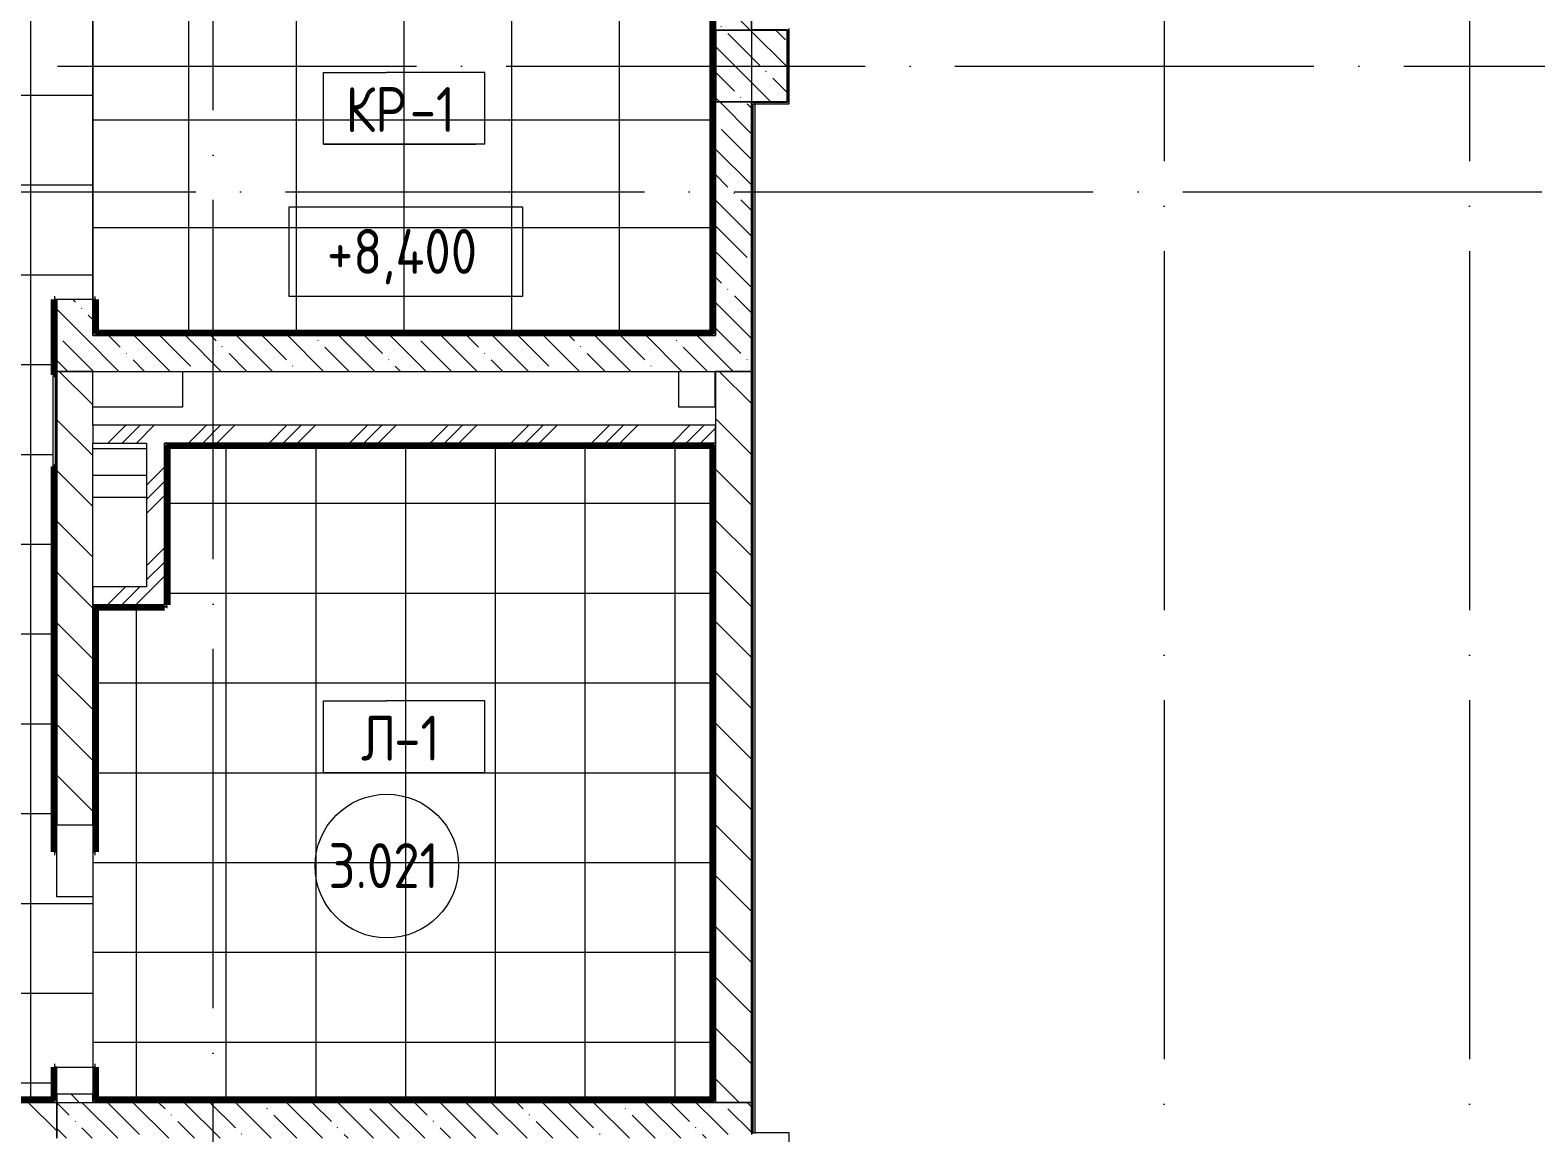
# Model space of a CAD drawing. Header units: millimetres. Extents: x 97 to 215964, y -4577 to 60645.
# Drawn here: x 132579 to 140968, y 45735 to 51875 of the extents above; entities that cross this region are included whole.
import ezdxf

# ---------------------------------------------------------------- set-up
doc = ezdxf.new("R2010")
doc.units = ezdxf.units.MM
doc.linetypes.add('ADSK_Линия сетки', pattern=[2500, 2000, -250, 0, -250])
for name, color, linetype, lineweight in [('A-____-NOTE-TEXT', 131, 'Continuous', 20), ('A-AREA-____-IDEN', 2, 'Continuous', 20), ('A-FLOR-____-IDEN', 11, 'Continuous', 20), ('A-FLOR-____-OTLN', 192, 'Continuous', 9), ('A-FLOR-____-PATT', 8, 'Continuous', 9), ('A-WALL-____-MCUT', 113, 'Continuous', 9), ('A-WALL-____-PATT', 111, 'Continuous', 9), ('A-WALL-FNSH-MCUT', 113, 'Continuous', 9), ('G-____-____-DIMS', 111, 'Continuous', 9), ('I-WALL-____-OTLN', 2, 'Continuous', 9), ('S-COLS-____-MCUT', 52, 'Continuous', 9), ('S-COLS-____-OTLN', 52, 'Continuous', 9), ('S-GRID-____-OTLN', 1, 'Continuous', 9)]:
    doc.layers.add(name, color=color, linetype=linetype, lineweight=lineweight)
doc.styles.add('GOST Common', font='GOST_Common.ttf', dxfattribs={"width": 0.9, "height": 250})
pattern_1 = [(135, (0, 0), (-141.42136, -141.42136), [])]
pattern_2 = [(45, (0, 0), (-224.5064, 224.5064), []), (45, (79.38, 0), (0, 449.0128), []), (45, (-79.38, 0), (0, 449.0128), [])]
pattern_3 = [(135, (0, 0), (-142.5612, -142.5612), []), (135, (142.56, 0), (-142.5612, -142.5612), [252.016, -50.403, 3.353, -47.05])]

# ---------------------------------------------------------------- blocks, each defined once
blk = doc.blocks.new('0083_СОШ675_АР_R22_rvt-1-О_АИ_ПП_8_400_Целиком')
at = {"layer": 'A-WALL-____-PATT', "lineweight": 5}
h = blk.add_hatch(dxfattribs=at)
h.set_pattern_fill('FP_8', color=10, style=0, pattern_type=2)
h.set_pattern_definition(pattern_3)
h.paths.add_polyline_path([(73930, 50175), (74130, 50175), (74130, 50375), (73930, 50375)])
h.paths.add_polyline_path([(73930, 52015), (74130, 52015), (74130, 58375), (73930, 58375), (73930, 52884.5)])
h = blk.add_hatch(dxfattribs=at)
h.set_pattern_fill('FP_8', color=10, style=0, pattern_type=2)
h.set_pattern_definition(pattern_3)
h.paths.add_polyline_path([(77600, 49975), (77800, 49975), (77800, 51475), (77600, 51475), (77600, 50175)])
h.paths.add_polyline_path([(77600, 51875), (77800, 51875), (77800, 58325), (77600, 58325), (77600, 52884.5)])
h = blk.add_hatch(dxfattribs=at)
h.set_pattern_fill('FP_8', color=10, style=0, pattern_type=2)
h.set_pattern_definition(pattern_3)
h.paths.add_polyline_path([(77600, 49975), (77600, 50175), (73930, 50175), (73930, 49975), (77458.9, 49975)])
h = blk.add_hatch(dxfattribs=at)
h.set_pattern_fill('FP_10', color=10, style=0, pattern_type=2)
h.set_pattern_definition(pattern_1)
h.paths.add_polyline_path([(74130, 45905), (74130, 45950), (73930, 45950), (73930, 45905)])
h.paths.add_polyline_path([(74130, 47450), (74130, 49975), (73930, 49975), (73930, 47450)])
h = blk.add_hatch(dxfattribs=at)
h.set_pattern_fill('FP_10', color=10, style=0, pattern_type=2)
h.set_pattern_definition(pattern_1)
h.paths.add_polyline_path([(77600, 45905), (77800, 45905), (77800, 49975), (77600, 49975), (77600, 46045.3)])
h = blk.add_hatch(dxfattribs=at)
h.set_pattern_fill('FP_11', color=10, style=0, pattern_type=2)
h.set_pattern_definition(pattern_2)
h.paths.add_polyline_path([(77600, 49575), (77600, 49675), (74130, 49675), (74130, 49575), (77458.9, 49575)])
h = blk.add_hatch(dxfattribs=at)
h.set_pattern_fill('FP_11', color=10, style=0, pattern_type=2)
h.set_pattern_definition(pattern_2)
h.paths.add_polyline_path([(74530, 48775), (74530, 49575), (74430, 49575), (74430, 48775)])
h = blk.add_hatch(dxfattribs=at)
h.set_pattern_fill('FP_11', color=10, style=0, pattern_type=2)
h.set_pattern_definition(pattern_2)
h.paths.add_polyline_path([(74130, 48675), (74530, 48675), (74530, 48775), (74130, 48775)])
h = blk.add_hatch(dxfattribs=at)
h.set_pattern_fill('FP_10', color=10, style=0, pattern_type=2)
h.set_pattern_definition(pattern_1)
h.paths.add_polyline_path([(69500, 45705), (70430, 45705), (70430, 45905), (69500, 45905)])
h.paths.add_polyline_path([(73685.6, 45705), (73930, 45705), (73930, 45905), (73130, 45905), (73130, 45705)])
h = blk.add_hatch(dxfattribs=at)
h.set_pattern_fill('FP_8', color=10, style=0, pattern_type=2)
h.set_pattern_definition(pattern_3)
h.paths.add_polyline_path([(74314.5, 45705), (77600, 45705), (77600, 45905), (73930, 45905), (73930, 45705)])
h = blk.add_hatch(dxfattribs=at)
h.set_pattern_fill('FP_8', color=10, style=0, pattern_type=2)
h.set_pattern_definition(pattern_3)
h.paths.add_polyline_path([(77800, 40175), (77800, 45325), (77600, 45325), (77600, 40175), (77773.3, 40175)])
h.paths.add_polyline_path([(77600, 45725), (77800, 45725), (77800, 45905), (77600, 45905)])
at = {"layer": 'S-COLS-____-OTLN', "lineweight": 5}
h = blk.add_hatch(dxfattribs=at)
h.set_pattern_fill('FP_8', color=256, style=0, pattern_type=2)
h.set_pattern_definition(pattern_3)
h.paths.add_polyline_path([(77600, 51475), (78000, 51475), (78000, 51875), (77600, 51875)])
at = {"layer": 'A-FLOR-____-OTLN', "color": 90}
for p, q in [((74630, 49975), (74630, 49775)), ((77395, 49775), (77395, 49975)), ((77595, 49975), (77595, 49775)), ((74630, 49775), (74130, 49775)), ((77595, 49775), (77395, 49775)), ((74130, 49545), (74430, 49545)), ((74430, 49395), (74130, 49395)), ((74130, 49275), (74430, 49275))]:
    blk.add_line(p, q, dxfattribs=at)
at = {"layer": 'A-WALL-____-MCUT', "color": 50, "lineweight": 13}
for p, q in [((77600, 58325), (77600, 51875)), ((77800, 51875), (77800, 58325)), ((77600, 51475), (77600, 50175)), ((77800, 49975), (77800, 51475)), ((73930, 50375), (73930, 50175)), ((74130, 50375), (73930, 50375)), ((74130, 50175), (74130, 50375)), ((73930, 50175), (73930, 49975)), ((77600, 50175), (74130, 50175)), ((73930, 49975), (73930, 47450)), ((74130, 49975), (73930, 49975)), ((73930, 49975), (77600, 49975)), ((74130, 49675), (74130, 49975)), ((77600, 49975), (77800, 49975)), ((77800, 49975), (77600, 49975)), ((77600, 49975), (77600, 45905)), ((77800, 45905), (77800, 49975)), ((77600, 49675), (74130, 49675)), ((77600, 49575), (77600, 49675)), ((74130, 47450), (74130, 49575)), ((74130, 49575), (74430, 49575)), ((74430, 49575), (74430, 48775)), ((74530, 49575), (77600, 49575)), ((74530, 48775), (74530, 49575)), ((74430, 48775), (74130, 48775)), ((74130, 48775), (74130, 48675)), ((74530, 48675), (74530, 48775)), ((74130, 48675), (74530, 48675)), ((73930, 47450), (74130, 47450)), ((73930, 45905), (73130, 45905)), ((73930, 45950), (73930, 45905)), ((74130, 45950), (73930, 45950)), ((73930, 45905), (73930, 45705)), ((73930, 45705), (73930, 45905)), ((74130, 45905), (74130, 45950)), ((77600, 45905), (74130, 45905)), ((77800, 45905), (77600, 45905)), ((77600, 45905), (77800, 45905)), ((77800, 45735), (77800, 45905)), ((77800, 45905), (77800, 45735)), ((77800, 45735), (77800, 45725))]:
    blk.add_line(p, q, dxfattribs=at)
at = {"layer": 'A-WALL-____-MCUT', "color": 10, "lineweight": 5}
for p, q in [((77600, 51875), (77800, 51875)), ((77800, 51475), (77600, 51475)), ((77820, 51475), (77820, 51465)), ((74130, 49675), (74130, 49575)), ((73930, 45905), (74130, 45905)), ((77800, 45735), (77820, 45735))]:
    blk.add_line(p, q, dxfattribs=at)
at = {"layer": 'A-WALL-FNSH-MCUT', "color": 90}
for p, q in [((77800, 58325), (77800, 51875)), ((77800, 51875), (77810, 51875)), ((77810, 51875), (78000, 51875)), ((78000, 51875), (78000, 51475)), ((78010, 51475), (78010, 51885)), ((77820, 51475), (77800, 51475)), ((77800, 51475), (77800, 45905)), ((78000, 51475), (77820, 51475)), ((77820, 45735), (77820, 51465)), ((77820, 51465), (78010, 51465)), ((78010, 51465), (78010, 51475)), ((78000, 45735), (77820, 45735)), ((78010, 45735), (78000, 45735)), ((78010, 45325), (78010, 45735))]:
    blk.add_line(p, q, dxfattribs=at)
at = {"layer": 'S-COLS-____-MCUT', "color": 130, "lineweight": 25}
for p, q in [((77600, 51875), (77600, 51475)), ((78000, 51875), (77800, 51875)), ((78000, 51475), (78000, 51875)), ((77800, 51475), (78000, 51475))]:
    blk.add_line(p, q, dxfattribs=at)
at = {"layer": 'S-COLS-____-OTLN', "color": 90}
for p, q in [((77800, 51875), (77600, 51875)), ((77600, 51475), (77800, 51475))]:
    blk.add_line(p, q, dxfattribs=at)
blk = doc.blocks.new('BSC_Колонна _Прямоугольная - ПР-1_Профиль торцевой для плитки-3497357-О_АИ_ПП_8_400_Целиком')
at = {"layer": 'S-COLS-____-MCUT'}
for p, q in [((5, 5), (-5, 5)), ((-5, 5), (-5, -5)), ((5, -5), (5, 5)), ((-5, -5), (5, -5))]:
    blk.add_line(p, q, dxfattribs=at)
blk = doc.blocks.new('ADSK_Марка_Перекрытие - Типоразмер_ADSK_Марка-158127-О_АИ_ПП_8_400_Целиком')
at = {"layer": 'A-FLOR-____-IDEN'}
for p, q in [((-4.5, 4), (-1, 4)), ((-4.5, 0), (-4.5, 4)), ((4.5, 4), (-1, 4)), ((4.5, 0), (4.5, 4)), ((4.5, 0), (-4.5, 0)), ((-4.5, 0), (4, 0))]:
    blk.add_line(p, q, dxfattribs=at)
blk = doc.blocks.new('ADSK_Марка_Помещение_ОдноЗначение - Номер-159740-О_АИ_ПП_8_400_Целиком')
at = {"layer": 'A-AREA-____-IDEN'}
blk.add_circle((0, 0), 4, dxfattribs=at)
blk = doc.blocks.new('Высотные отметки - Рамка-12095-О_АИ_ПП_8_400_Целиком')
at = {"layer": 'A-____-NOTE-TEXT'}
for p, q in [((-6.5, 0), (-6.5, 5)), ((-6.5, 5), (6.5, 5)), ((6.5, 5), (6.5, 0)), ((6.5, 0), (-6.5, 0))]:
    blk.add_line(p, q, dxfattribs=at)

msp = doc.modelspace()

# ---------------------------------------------------------------- hatches: boundary and pattern name
at = {"layer": 'A-FLOR-____-PATT'}
h = msp.add_hatch(dxfattribs=at)
h.set_pattern_fill('FP_200', color=256, style=0, pattern_type=2)
h.set_pattern_definition([(270, (130582.87, 49512.5), (500, 3e-14), []), (0, (130582.87, 49512.5), (0, 500), [])])
h.paths.add_polyline_path([(131927.887824, 45905), (131927.887824, 45920), (132712.887824, 45920), (132712.887824, 46099.999414), (132927.865903, 46099.999414), (132927.865903, 47049.999414), (132727.865903, 47049.999414), (132727.865903, 47299.999414), (132712.887824, 47299.999414), (132712.887824, 49449.548266), (132707.887824, 49449.548266), (132707.887824, 49951.198266), (132712.887824, 49951.198266), (132712.887824, 50375.000586), (132927.865903, 50375.270953), (132927.865903, 52015.000586), (132712.887824, 52015.000586), (132712.887824, 54974.482366), (132525.833284, 54974.482366), (132525.833284, 54979.482366), (132515.833284, 54979.482366), (132515.833284, 54989.482366), (132510.833284, 54989.482366), (132510.833284, 55339.482366), (132515.833284, 55339.482366), (132515.833284, 55349.482366), (132525.833284, 55349.482366), (132526.809814, 55354.482366), (132712.887824, 55354.482366), (132712.887824, 58359.999414), (128312.843981, 58359.999414), (128312.843981, 54665.000586), (128297.843981, 54665.000586), (128296.956847, 54660.000586), (128097.865903, 54660.000586), (128098.775064, 51390.000586), (128297.887824, 51390.000586), (128297.887824, 51385.000586), (128312.887824, 51385.000586), (128312.887824, 45920), (129227.887824, 45920), (129227.887824, 45905), (131225.72802, 45905)])
h = msp.add_hatch(dxfattribs=at)
h.set_pattern_fill('FP_167', color=256, style=0, pattern_type=2)
h.set_pattern_definition([(0, (134662.9, 51975), (0, 600), []), (90, (134662.9, 51975), (-600, 4e-14), [])])
h.paths.add_polyline_path([(132942.88841, 50190.000586), (136382.865903, 50190.000586), (136382.865903, 53775.004644), (135822.887824, 53775.004644), (135822.887824, 53332.118818), (134822.887824, 53332.118818), (134822.887824, 53775.004644), (134527.887824, 53775.004644), (134527.887824, 52875.004058), (132942.887824, 52875.004058), (132942.887824, 52025.000586), (132927.887824, 52025.000586), (132927.887824, 50375.000586), (132942.887824, 50375.000586), (132942.887824, 50200.317138)])
h = msp.add_hatch(dxfattribs=at)
h.set_pattern_fill('FP_204', color=256, style=0, pattern_type=2)
h.set_pattern_definition([(90, (135171.8, 47740), (-500, 3e-14), []), (180, (135171.8, 47740), (-6e-14, -500), [])])
h.paths.add_polyline_path([(132942.887824, 45920), (136382.865903, 45920), (136382.865903, 49560), (133342.887824, 49560), (133342.887824, 48675), (133337.887824, 48675), (133337.887824, 48665), (133327.887824, 48665), (133327.887824, 48660), (132942.887824, 48660), (132942.887824, 47299.999414), (132927.887824, 47299.999414), (132927.887824, 46099.999414), (132942.887824, 46099.999414), (132942.887824, 46009.026807)])
at = {"layer": 'A-WALL-____-PATT'}
h = msp.add_hatch(color=7, dxfattribs=at)
h.paths.add_polyline_path([(132937.887824, 50175.000586), (132937.887824, 50375.000586), (132927.887824, 50375.000586), (132927.887824, 50175.000586)])
h.paths.add_polyline_path([(132937.887824, 52025.000586), (132937.887824, 58375.000586), (132927.887824, 58375.000586), (132927.887824, 52025.000586)])
for points in [[(136387.887824, 50185.000586), (136397.887824, 50185.000586), (136397.887824, 58375.000586), (136387.887824, 58375.000586), (136387.887824, 50930.487821)], [(136807.887824, 51474.999414), (136807.887824, 51885), (136797.887824, 51885), (136797.887824, 51474.999414)], [(136597.887824, 45734.999414), (136607.887824, 45734.999414), (136607.887824, 51474.999414), (136597.887824, 51474.999414), (136597.887824, 46045.333588)], [(136607.887824, 51464.999414), (136807.887824, 51464.999414), (136807.887824, 51474.999414), (136607.887824, 51474.999414)], [(136397.887824, 50175.000586), (136397.887824, 50185.000586), (132937.887824, 50185.000586), (132937.887824, 50175.000586), (136256.767482, 50175.000586)], [(136387.865903, 49565), (136387.865903, 49575), (133327.887824, 49575), (133327.887824, 49565), (136256.767482, 49565)], [(133337.887824, 48665), (133337.887824, 49565), (133327.887824, 49565), (133327.887824, 48665)], [(136387.865903, 45915), (136397.865903, 45915), (136397.865903, 49575), (136387.865903, 49575), (136387.865903, 46045.333588)], [(133327.887824, 48665), (133327.887824, 48675), (132927.887824, 48675), (132927.887824, 48665), (132937.887824, 48665)], [(136256.767482, 45905), (136397.865903, 45905), (136397.865903, 45915), (132927.887824, 45915), (132927.887824, 45905), (133741.247751, 45905)]]:
    msp.add_hatch(color=7, dxfattribs=at).paths.add_polyline_path(points)
h = msp.add_hatch(color=7, dxfattribs=at)
h.paths.add_polyline_path([(132717.887824, 50184.482366), (132727.887824, 50184.482366), (132727.887824, 50375.000586), (132717.887824, 50375.000586)])
h.paths.add_polyline_path([(132727.887824, 52015.000586), (132727.887824, 52224.482366), (132717.887824, 52224.482366), (132717.887824, 52015.000586)])
h = msp.add_hatch(color=7, dxfattribs=at)
h.paths.add_polyline_path([(132717.887824, 45905), (132727.887824, 45905), (132727.887824, 46099.999414), (132717.887824, 46099.999414), (132717.887824, 45915)])
h.paths.add_polyline_path([(132717.887824, 47299.999414), (132727.887824, 47299.999414), (132727.887824, 50184.482366), (132717.887824, 50184.482366), (132718.679245, 49956.198266), (132722.887824, 49956.198266), (132722.887824, 49946.198266), (132717.887824, 49946.198266), (132717.887824, 49454.548266), (132722.887824, 49454.548266), (132722.887824, 49444.548266), (132717.887824, 49444.548266), (132717.887824, 48976.426128)])
h = msp.add_hatch(color=7, dxfattribs=at)
h.paths.add_polyline_path([(132937.887824, 45915), (132937.887824, 46099.999414), (132927.887824, 46099.999414), (132927.887824, 45915)])
h.paths.add_polyline_path([(132927.887824, 47299.999414), (132937.887824, 47299.999414), (132937.887824, 48665), (132927.887824, 48665)])
h = msp.add_hatch(color=7, dxfattribs=at)
h.paths.add_polyline_path([(132483.487886, 45905), (132717.887824, 45905), (132717.887824, 45915), (131927.887824, 45915), (131927.887824, 45905)])
h.paths.add_polyline_path([(128710.208289, 45905), (129227.887824, 45905), (129227.887824, 45915), (128297.887824, 45915), (128297.887824, 45905)])

# ---------------------------------------------------------------- linework, layer by layer
at = {"layer": 'A-FLOR-____-OTLN'}
for p, q in [((132927.865903, 50375.000586), (132927.865903, 52015.000586)), ((132927.887824, 52015.000586), (132927.887824, 50375.000586)), ((132727.865903, 47049.999414), (132727.865903, 47299.999414)), ((132927.865903, 47299.999414), (132927.865903, 46099.999414)), ((132927.865903, 47049.999414), (132727.865903, 47049.999414)), ((132727.887824, 46099.999414), (132927.865903, 46099.999414))]:
    msp.add_line(p, q, dxfattribs=at)
at = {"layer": 'A-WALL-____-MCUT', "color": 7}
for p, q in [((136387.887824, 58365.000586), (136387.887824, 50185.000586)), ((136397.887824, 50175.000586), (136397.887824, 58325.000586)), ((136597.865903, 58325.000586), (136597.865903, 51875)), ((136597.865903, 51875), (136797.887824, 51875)), ((136797.887824, 51875), (136797.887824, 51474.999414)), ((136807.887824, 51464.999414), (136807.887824, 51885)), ((136597.887824, 51474.999414), (136597.887824, 45724.999414)), ((136797.887824, 51474.999414), (136597.887824, 51474.999414)), ((136607.887824, 45734.999414), (136607.887824, 51464.999414)), ((136607.887824, 51464.999414), (136807.887824, 51464.999414)), ((132727.887824, 50375.000586), (132717.887824, 50375.000586)), ((132717.887824, 50375.000586), (132717.887824, 49956.198266)), ((132727.887824, 47299.999414), (132727.887824, 50375.000586)), ((132937.887824, 50375.000586), (132927.887824, 50375.000586)), ((132927.887824, 50375.000586), (132927.887824, 50175.000586)), ((132937.887824, 50185.000586), (132937.887824, 50375.000586)), ((132927.887824, 50175.000586), (136397.887824, 50175.000586)), ((136387.887824, 50185.000586), (132937.887824, 50185.000586)), ((132717.887824, 49946.198266), (132717.887824, 49454.548266)), ((136397.865903, 49575), (133327.887824, 49575)), ((133327.887824, 49575), (133327.887824, 48675)), ((133337.887824, 49565), (136387.865903, 49565)), ((133337.887824, 48665), (133337.887824, 49565)), ((136387.865903, 49565), (136387.865903, 45915)), ((136397.865903, 45905), (136397.865903, 49575)), ((132717.887824, 49444.548266), (132717.887824, 47299.999414)), ((133327.887824, 48675), (132927.887824, 48675)), ((132927.887824, 48675), (132927.887824, 47299.999414)), ((132937.887824, 48665), (133337.887824, 48665)), ((132937.887824, 47299.999414), (132937.887824, 48665)), ((132717.887824, 47299.999414), (132727.887824, 47299.999414)), ((132927.887824, 47299.999414), (132937.887824, 47299.999414)), ((132717.887824, 46099.999414), (132717.887824, 45915)), ((132727.887824, 46099.999414), (132717.887824, 46099.999414)), ((132727.887824, 45905), (132727.887824, 46099.999414)), ((132927.887824, 46099.999414), (132927.887824, 45905)), ((132937.887824, 46099.999414), (132927.887824, 46099.999414)), ((132937.887824, 45915), (132937.887824, 46099.999414)), ((132717.887824, 45915), (131927.887824, 45915)), ((131927.887824, 45905), (132727.887824, 45905)), ((132927.887824, 45905), (136397.865903, 45905)), ((136387.865903, 45915), (132937.887824, 45915))]:
    msp.add_line(p, q, dxfattribs=at)
at = {"layer": 'A-WALL-____-MCUT'}
msp.add_line((132717.887824, 50184.482366), (132727.887824, 50184.482366), dxfattribs=at)
at = {"layer": 'I-WALL-____-OTLN', "color": 20, "lineweight": 90}
for p, q in [((136382.865903, 50190.000586), (136382.865903, 53778.520163)), ((132937.887824, 50375.000586), (132942.887824, 50375.000586)), ((132942.887824, 50375.000586), (132942.887824, 50190.000586)), ((132942.887824, 50190.000586), (136382.865903, 50190.000586)), ((136387.879601, 49560), (133337.887824, 49560)), ((133342.887824, 49565.016394), (133342.887824, 48675)), ((136382.865903, 45915), (136382.865903, 49565)), ((133327.887824, 48660), (132937.887824, 48660)), ((132942.887824, 48665.128205), (132942.887824, 47299.999414)), ((133327.887824, 48660), (133327.887824, 48665)), ((133337.887824, 48675), (133342.887824, 48675)), ((132937.887824, 47299.999414), (132942.887824, 47299.999414)), ((132942.887824, 46099.999414), (132937.887824, 46099.999414)), ((132942.887824, 46099.999414), (132942.887824, 45914.985549)), ((132937.887824, 45920), (136387.865903, 45920))]:
    msp.add_line(p, q, dxfattribs=at)
at = {"layer": 'I-WALL-____-OTLN', "color": 5, "lineweight": 90}
for p, q in [((132712.887824, 49956.198266), (132712.887824, 50375.000586)), ((132717.887824, 50375.000586), (132712.887824, 50375.000586)), ((132712.887824, 47299.999414), (132712.887824, 49444.548266)), ((132712.887824, 47299.999414), (132717.887824, 47299.999414)), ((132712.887824, 45920), (132712.887824, 46099.999414)), ((132717.887824, 46099.999414), (132712.887824, 46099.999414)), ((131927.887824, 45920), (132712.887824, 45920))]:
    msp.add_line(p, q, dxfattribs=at)
at = {"layer": 'I-WALL-____-OTLN'}
for p, q in [((132707.887824, 49449.548266), (132707.887824, 49951.198266)), ((132712.887824, 49951.198266), (132707.887824, 49951.198266)), ((132712.887824, 49449.548266), (132707.887824, 49449.548266))]:
    msp.add_line(p, q, dxfattribs=at)
at = {"layer": 'S-GRID-____-OTLN', "linetype": 'ADSK_Линия сетки'}
for p, q in [((133597.887824, -3572.657751), (133597.887824, 60644.999414)), ((136597.887824, 60644.999414), (136597.887824, -3758.83936)), ((138897.887824, 60644.999414), (138897.887824, -3572.657751)), ((140597.887824, 60644.999414), (140597.887824, -3572.657751)), ((55228.336609, 51675.000586), (215146.441901, 51675.000586)), ((56498.336609, 50975.000586), (213876.441901, 50975.000586))]:
    msp.add_line(p, q, dxfattribs=at)

# ---------------------------------------------------------------- block references
at = {"color": 250, "lineweight": 5}
msp.add_blockref('0083_СОШ675_АР_R22_rvt-1-О_АИ_ПП_8_400_Целиком', (58797.887824, 0), dxfattribs=at)
at = {"layer": 'A-AREA-____-IDEN', "xscale": 99.99999999999993, "yscale": 99.99999999999993, "zscale": 99.99999999999993}
msp.add_blockref('ADSK_Марка_Помещение_ОдноЗначение - Номер-159740-О_АИ_ПП_8_400_Целиком', (134566.454373, 47220.260612), dxfattribs=at)
at = {"layer": 'A-FLOR-____-IDEN', "xscale": 99.99999999999993, "yscale": 99.99999999999993, "zscale": 99.99999999999993}
for p in [(134662.854942, 51239.999707), (134662.854942, 47740)]:
    msp.add_blockref('ADSK_Марка_Перекрытие - Типоразмер_ADSK_Марка-158127-О_АИ_ПП_8_400_Целиком', p, dxfattribs=at)
at = {"layer": 'G-____-____-DIMS', "lineweight": 20, "xscale": 99.99999999999993, "yscale": 99.99999999999993, "zscale": 99.99999999999993}
msp.add_blockref('Высотные отметки - Рамка-12095-О_АИ_ПП_8_400_Целиком', (134672.824065, 50391.227593), dxfattribs=at)
at = {"layer": 'S-COLS-____-OTLN'}
for p in [(132717.887824, 49951.198266), (132717.887824, 49449.548266)]:
    msp.add_blockref('BSC_Колонна _Прямоугольная - ПР-1_Профиль торцевой для плитки-3497357-О_АИ_ПП_8_400_Целиком', p, dxfattribs=at)

# ---------------------------------------------------------------- texts
at = {"layer": 'A-AREA-____-IDEN', "lineweight": 9, "insert": (134241.097115, 47347.985684), "char_height": 250, "width": 800.8858125, "attachment_point": 1, "style": 'GOST Common'}
msp.add_mtext('3.021', dxfattribs=at)
at = {"layer": 'A-FLOR-____-IDEN', "lineweight": 9, "char_height": 250, "attachment_point": 1, "style": 'GOST Common'}
for s, insert, width in [('КР', (134336.774096, 51557.837281), 432.91125), ('-1', (134693.961596, 51557.837281), 331.898625), ('\\fGOST Common|b0|i0|c204|p34|;\\W.9;Л', (134423.174096, 48057.837574), 223.6708125), ('-1', (134607.720971, 48057.837574), 331.898625)]:
    msp.add_mtext(s, dxfattribs=dict(at, insert=insert, width=width))
at = {"layer": 'G-____-____-DIMS', "lineweight": 20, "insert": (134232.833963, 50767.934669), "char_height": 250, "width": 1055.9762435, "attachment_point": 1, "line_spacing_factor": 1.022761, "style": 'GOST Common'}
msp.add_mtext('+8,400', dxfattribs=at)

doc.saveas('drawing.dxf')
